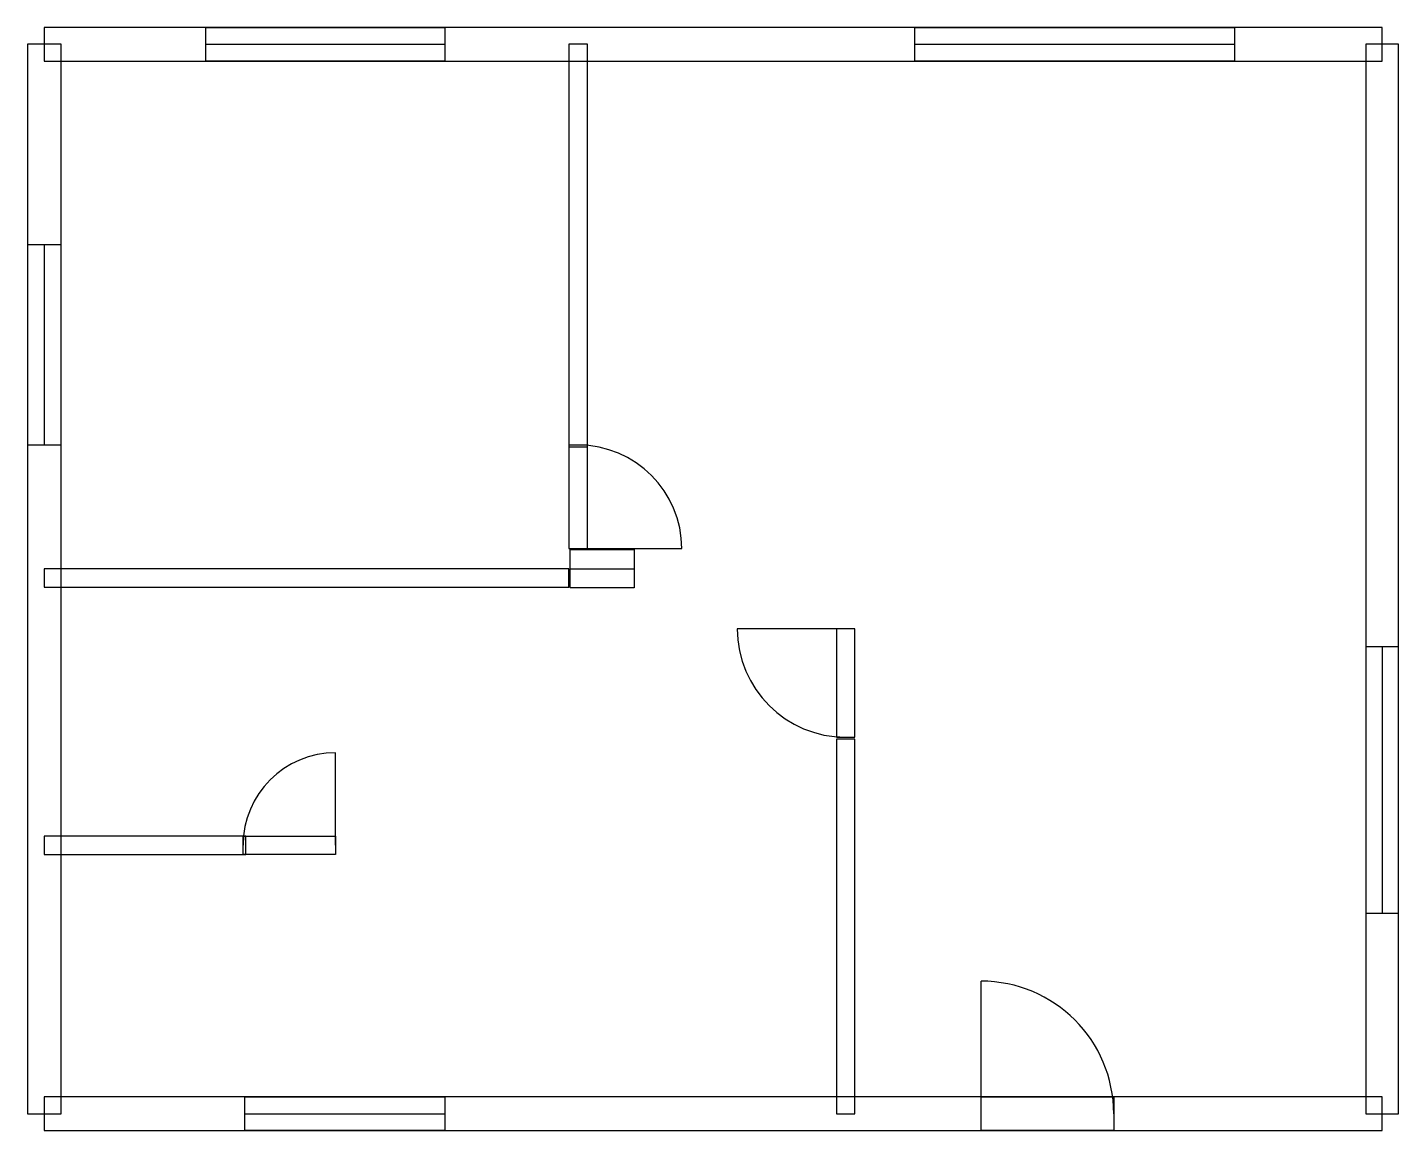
# Model space of a CAD drawing. Header units: millimetres. Extents: x 1111 to 9307, y 1091 to 7688.
import ezdxf

# ---------------------------------------------------------------- set-up
doc = ezdxf.new("R2010")
doc.units = ezdxf.units.MM
for name, color, linetype in [('DOORS', 2, 'CONTINUOUS'), ('WALLS', 1, 'CONTINUOUS'), ('WINDOWS', 5, 'CONTINUOUS')]:
    doc.layers.add(name, color=color, linetype=linetype)

msp = doc.modelspace()

# ---------------------------------------------------------------- linework, layer by layer
at = {"layer": 'DOORS'}
for p, q in [((4348.05, 5190.32), (4348.05, 4570.96)), ((4458.53, 5190.32), (4348.05, 5190.32)), ((4458.53, 4570.96), (4458.53, 5190.32)), ((4348.05, 4570.96), (4458.53, 4570.96)), ((4403.29, 4570.96), (5022.65, 4570.96)), ((6002.12, 4090.96), (5354.44, 4090.96)), ((5946.88, 4090.96), (5946.88, 3443.28)), ((6057.36, 4090.96), (5946.88, 4090.96)), ((6057.36, 3443.28), (6057.36, 4090.96)), ((5946.88, 3443.28), (6057.36, 3443.28)), ((2953.75, 2796.96), (2953.75, 3350.08)), ((2400.63, 2852.2), (2953.75, 2852.2)), ((2400.63, 2741.71), (2400.63, 2852.2)), ((2953.75, 2852.2), (2953.75, 2741.71)), ((2953.75, 2741.71), (2400.63, 2741.71)), ((6811.29, 1191.62), (6811.29, 1984.54)), ((6811.29, 1292.36), (7604.2, 1292.36)), ((6811.29, 1090.89), (6811.29, 1292.36)), ((7604.2, 1292.36), (7604.2, 1090.89)), ((7604.2, 1090.89), (6811.29, 1090.89))]:
    msp.add_line(p, q, dxfattribs=at)
for centre, radius, start, end in [((4403.29, 4570.96), 619.36, 0, 90), ((6002.12, 4090.96), 647.68, 180, 270), ((2953.75, 2796.96), 553.12, 90, 180), ((6811.29, 1191.62), 792.92, 0, 90)]:
    msp.add_arc(centre, radius, start, end, dxfattribs=at)
at = {"layer": 'WALLS'}
for p, q in [((9209.53, 7687.69), (1212.12, 7687.69)), ((1212.12, 7687.69), (1212.12, 7486.21)), ((9209.53, 7486.21), (9209.53, 7687.69)), ((1111.38, 7586.95), (1111.38, 1191.62)), ((1312.86, 7586.95), (1111.38, 7586.95)), ((1312.86, 1191.62), (1312.86, 7586.95)), ((4348.05, 7586.95), (4348.05, 5178.96)), ((4458.53, 7586.95), (4348.05, 7586.95)), ((4458.53, 5178.96), (4458.53, 7586.95)), ((9112.04, 7586.95), (9112.04, 1191.62)), ((9307.02, 7586.95), (9112.04, 7586.95)), ((9307.02, 1191.62), (9307.02, 7586.95)), ((1212.12, 7486.21), (9209.53, 7486.21)), ((4348.05, 5178.96), (4458.53, 5178.96)), ((4348.04, 4451.03), (1212.12, 4451.03)), ((1212.12, 4451.03), (1212.12, 4340.54)), ((4348.04, 4340.54), (4348.04, 4451.03)), ((1212.12, 4340.54), (4348.04, 4340.54)), ((5946.88, 3430.64), (5946.88, 1191.62)), ((6057.36, 3430.64), (5946.88, 3430.64)), ((6057.36, 1191.62), (6057.36, 3430.64)), ((2417.75, 2852.2), (1212.12, 2852.2)), ((1212.12, 2852.2), (1212.12, 2741.71)), ((2417.75, 2741.71), (2417.75, 2852.2)), ((1212.12, 2741.71), (2417.75, 2741.71)), ((9209.53, 1292.36), (1212.12, 1292.36)), ((1212.12, 1292.36), (1212.12, 1090.89)), ((9209.53, 1090.89), (9209.53, 1292.36)), ((1111.38, 1191.62), (1312.86, 1191.62)), ((5946.88, 1191.62), (6057.36, 1191.62)), ((9112.04, 1191.62), (9307.02, 1191.62)), ((1212.12, 1090.89), (9209.53, 1090.89))]:
    msp.add_line(p, q, dxfattribs=at)
at = {"layer": 'WINDOWS'}
for p, q in [((2177.27, 7687.69), (3607.12, 7687.69)), ((2177.27, 7486.21), (2177.27, 7687.69)), ((3607.12, 7687.69), (3607.12, 7486.21)), ((6414.83, 7687.69), (8325.63, 7687.69)), ((6414.83, 7486.21), (6414.83, 7687.69)), ((8325.63, 7687.69), (8325.63, 7486.21)), ((2177.27, 7586.95), (3607.12, 7586.95)), ((6414.83, 7586.95), (8325.63, 7586.95)), ((3607.12, 7486.21), (2177.27, 7486.21)), ((8325.63, 7486.21), (6414.83, 7486.21)), ((1111.38, 6387.83), (1111.38, 5191.96)), ((1312.86, 6387.83), (1111.38, 6387.83)), ((1212.12, 6387.83), (1212.12, 5191.96)), ((1312.86, 5191.96), (1312.86, 6387.83)), ((1111.38, 5191.96), (1312.86, 5191.96)), ((4354.54, 4564.77), (4738, 4564.77)), ((4354.54, 4337.29), (4354.54, 4564.77)), ((4738, 4564.77), (4738, 4337.29)), ((4354.54, 4451.03), (4738, 4451.03)), ((4738, 4337.29), (4354.54, 4337.29)), ((9112.04, 3983.08), (9112.04, 2390.75)), ((9307.02, 3983.08), (9112.04, 3983.08)), ((9209.53, 3983.08), (9209.53, 2390.75)), ((9307.02, 2390.75), (9307.02, 3983.08)), ((9112.04, 2390.75), (9307.02, 2390.75)), ((2411.25, 1292.36), (3607.12, 1292.36)), ((2411.25, 1090.89), (2411.25, 1292.36)), ((3607.12, 1292.36), (3607.12, 1090.89)), ((2411.25, 1191.62), (3607.12, 1191.62)), ((3607.12, 1090.89), (2411.25, 1090.89))]:
    msp.add_line(p, q, dxfattribs=at)

doc.saveas('drawing.dxf')
